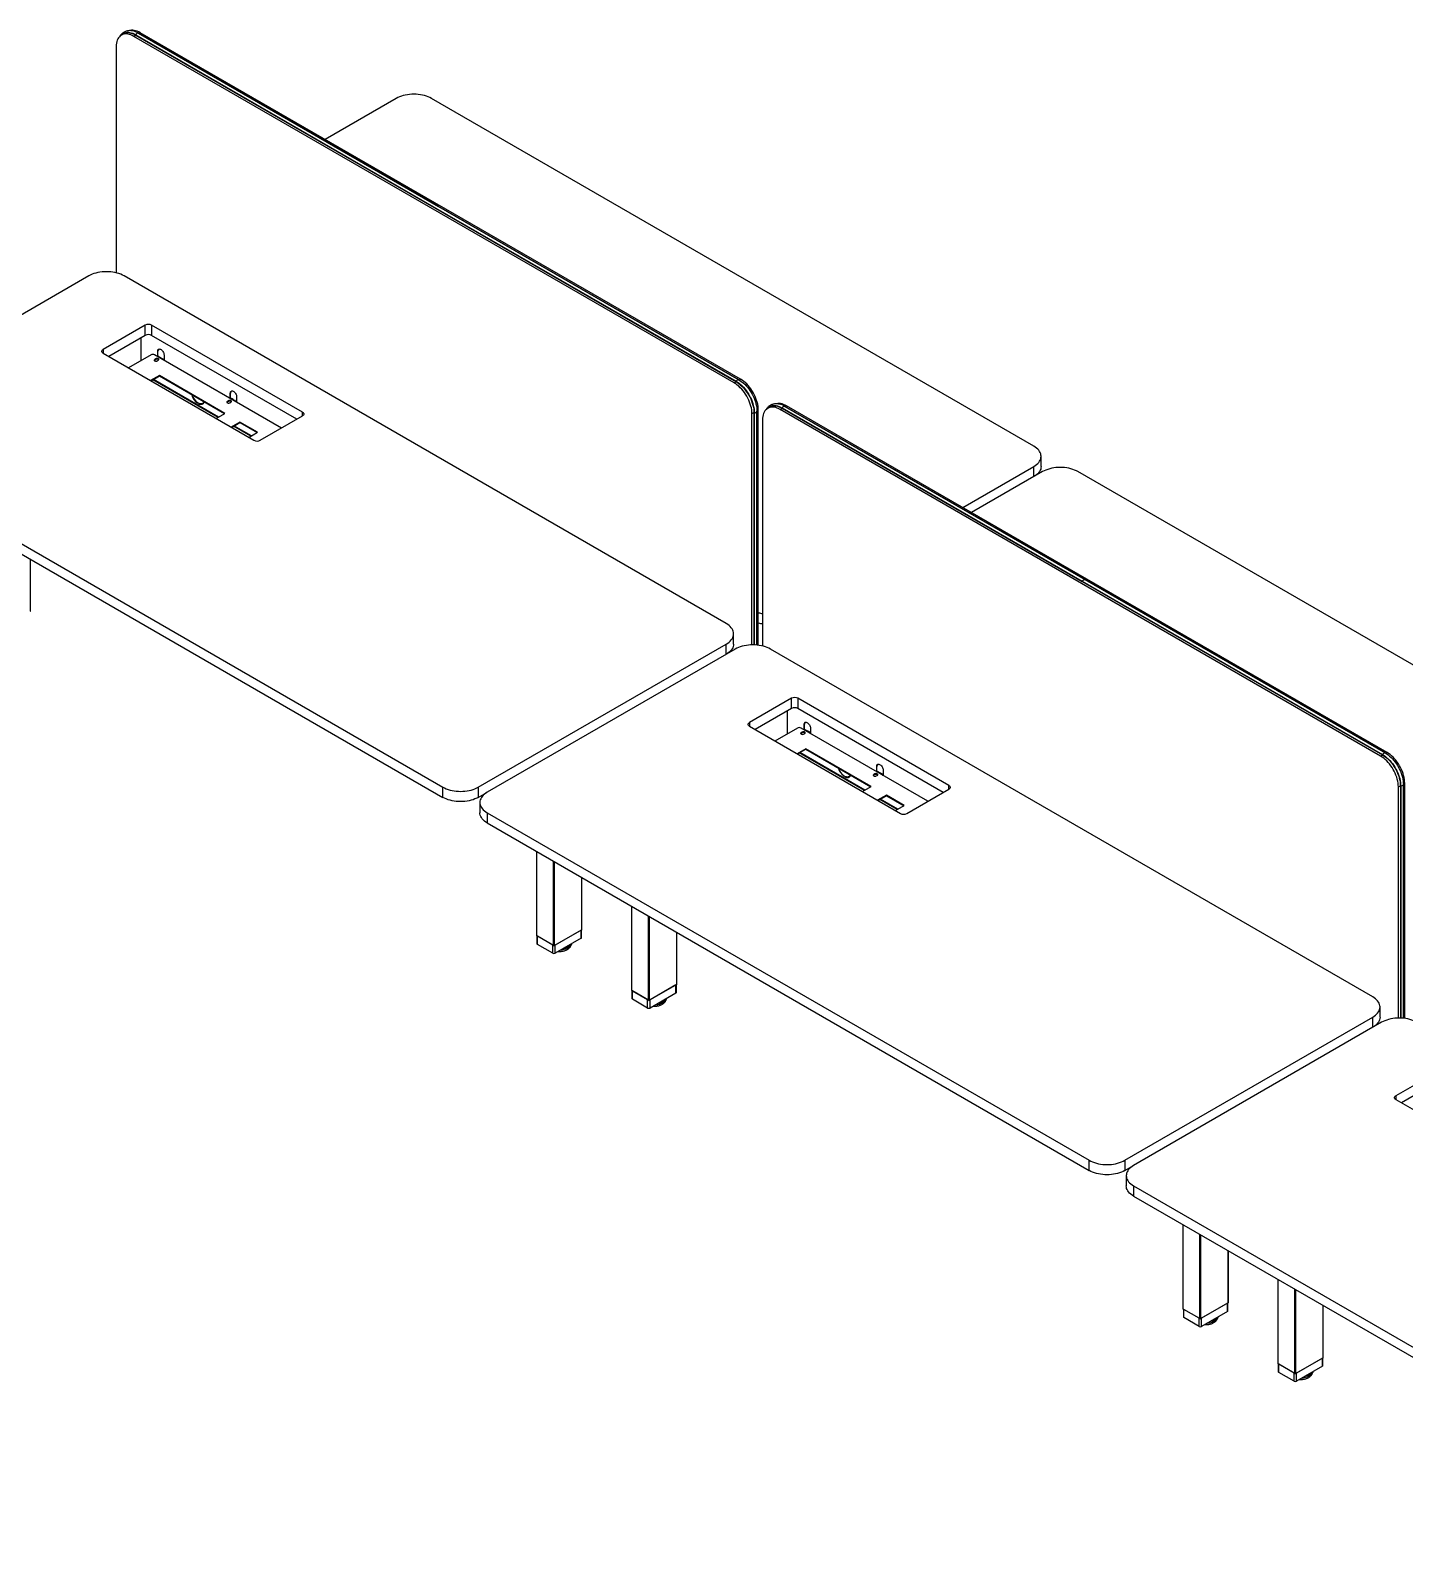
# Model space of a CAD drawing. Header units: millimetres. Extents: x -429 to 10261, y -321 to 5396.
# Drawn here: x 5662 to 8406, y 312 to 3333 of the extents above; entities that cross this region are included whole.
import ezdxf

# ---------------------------------------------------------------- set-up
doc = ezdxf.new("R2010")
doc.units = ezdxf.units.MM
doc.header["$LTSCALE"] = 100

msp = doc.modelspace()

# ---------------------------------------------------------------- linework, layer by layer
at = {"color": 7, "linetype": 'Continuous', "lineweight": -3}
for p, q in [((5848.99, 3326.22), (5844.04, 3323.36)), ((5872.57, 3323.74), (6471.84, 2977.79)), ((5872.57, 3323.74), (5872.57, 3323.5)), ((5872.57, 3323.5), (6471.84, 2977.55)), ((5872.74, 3324.19), (6472.01, 2978.23)), ((5878.06, 3327.26), (6477.34, 2981.31)), ((6477.4, 2981.29), (5878.13, 3327.24)), ((5879.08, 3326.69), (5881.76, 3328.23)), ((7080.31, 2636.33), (5881.76, 3328.23)), ((5833.68, 3300.47), (5833.68, 2848.78)), ((5869.04, 3320.89), (5873.01, 3323.18)), ((7067.58, 2628.98), (5869.04, 3320.89)), ((5872.61, 3323.41), (6471.89, 2977.45)), ((6392.65, 3196.92), (6250.94, 3115.11)), ((7665.44, 2502.97), (6463.36, 3196.92)), ((6471.84, 2977.79), (7071.12, 2631.84)), ((6471.84, 2977.55), (7071.12, 2631.59)), ((6471.89, 2977.45), (7071.16, 2631.5)), ((6472.01, 2978.23), (7071.28, 2632.28)), ((6477.34, 2981.31), (7076.61, 2635.35)), ((7076.67, 2635.33), (6477.4, 2981.29)), ((5778.88, 2842.6), (5283.91, 2556.86)), ((7051.67, 2148.65), (5849.59, 2842.6)), ((5891.66, 2744.43), (5807.52, 2695.85)), ((5891.66, 2724.01), (5818.83, 2681.97)), ((5891.66, 2724.01), (5891.66, 2744.43)), ((6205.62, 2570.53), (5904.39, 2744.43)), ((5904.39, 2744.43), (5904.39, 2724.01)), ((6194.3, 2556.65), (5904.39, 2724.01)), ((5807.52, 2695.85), (5807.52, 2688.5)), ((5882.68, 2718.83), (5882.68, 2673.18)), ((5882.97, 2718.99), (5882.97, 2673.35)), ((5917.12, 2692.57), (5916.55, 2692.25)), ((5916.55, 2682.51), (5916.55, 2692.25)), ((5917.12, 2682.5), (5917.12, 2692.57)), ((5807.52, 2688.5), (6108.75, 2514.61)), ((5903.33, 2685.1), (5858.37, 2659.15)), ((6163.61, 2538.93), (5910.4, 2685.1)), ((5912.88, 2677.14), (5910.76, 2675.92)), ((5910.76, 2675.1), (5912.88, 2676.33)), ((5910.76, 2675.1), (5910.76, 2675.92)), ((5912.88, 2676.33), (5912.88, 2677.14)), ((5916.34, 2682.41), (5915.71, 2682.04)), ((5915.71, 2673.06), (5917.83, 2674.29)), ((5916.34, 2682.41), (5918.11, 2681.39)), ((5918.91, 2681.47), (5917.14, 2682.49)), ((5919.52, 2680.57), (5918.11, 2681.39)), ((5919.52, 2680.57), (5921.65, 2679.35)), ((5922.45, 2679.43), (5920.32, 2680.65)), ((5923.06, 2678.53), (5921.65, 2679.35)), ((5923.06, 2678.53), (5925.18, 2677.31)), ((5925.98, 2677.39), (5923.86, 2678.61)), ((5926.59, 2676.49), (5925.18, 2677.31)), ((5926.59, 2676.49), (5928.36, 2675.47)), ((5929.16, 2675.55), (5927.39, 2676.57)), ((5927.73, 2675.1), (5928.36, 2675.47)), ((5928.29, 2674.78), (5928.36, 2674.82)), ((5928.36, 2674.82), (5928.36, 2675.47)), ((5928.36, 2674.82), (5928.93, 2674.49)), ((5928.93, 2674.49), (5929.28, 2674.69)), ((5929.28, 2674.29), (5928.93, 2674.49)), ((5929.28, 2684.9), (5929.28, 2674.29)), ((5919.92, 2643.69), (5902.54, 2633.65)), ((5903.24, 2633.24), (5919.92, 2642.87)), ((6037.01, 2560.24), (5906.9, 2635.35)), ((6038.14, 2560.9), (5908.03, 2636.01)), ((6050.74, 2568.17), (5919.92, 2643.69)), ((5919.92, 2642.87), (5919.92, 2643.69)), ((5919.92, 2642.87), (6050.03, 2567.76)), ((7067.58, 2628.98), (7071.61, 2631.31)), ((7071.12, 2631.84), (7071.12, 2631.59)), ((7071.12, 2631.84), (7071.5, 2631.61)), ((7077.6, 2634.76), (7080.31, 2636.33)), ((6061.3, 2598.73), (6060.66, 2598.36)), ((6061.3, 2598.73), (6063.07, 2597.71)), ((6062.08, 2608.89), (6061.51, 2608.57)), ((6061.51, 2598.83), (6061.51, 2608.57)), ((6062.08, 2598.82), (6062.08, 2608.89)), ((6063.87, 2597.79), (6062.1, 2598.81)), ((6074.24, 2601.22), (6074.24, 2590.6)), ((5996.46, 2588.58), (5996.46, 2589.39)), ((5997.87, 2588.58), (5997.87, 2587.76)), ((5997.87, 2587.76), (5998.44, 2588.09)), ((5998.44, 2588.3), (5998.44, 2588.09)), ((6005.81, 2587.88), (6006.8, 2587.31)), ((6006.16, 2588.07), (6006.73, 2588.4)), ((6033.35, 2558.13), (6050.74, 2568.17)), ((6057.83, 2593.46), (6055.71, 2592.24)), ((6055.71, 2591.42), (6057.83, 2592.64)), ((6055.71, 2591.42), (6055.71, 2592.24)), ((6057.83, 2592.64), (6057.83, 2593.46)), ((6060.66, 2589.38), (6062.78, 2590.6)), ((6064.48, 2596.89), (6063.07, 2597.71)), ((6064.48, 2596.89), (6066.6, 2595.67)), ((6067.4, 2595.74), (6065.28, 2596.97)), ((6068.02, 2594.85), (6066.6, 2595.67)), ((6068.02, 2594.85), (6070.14, 2593.62)), ((6070.94, 2593.7), (6068.82, 2594.93)), ((6071.55, 2592.81), (6070.14, 2593.62)), ((6071.55, 2592.81), (6073.32, 2591.79)), ((6074.12, 2591.87), (6072.35, 2592.89)), ((6072.68, 2591.42), (6073.32, 2591.79)), ((6073.25, 2591.09), (6073.32, 2591.13)), ((6073.32, 2591.13), (6073.32, 2591.79)), ((6073.32, 2591.13), (6073.89, 2590.81)), ((6073.89, 2590.81), (6074.24, 2591.01)), ((6074.24, 2590.6), (6073.89, 2590.81)), ((6205.62, 2563.18), (6205.62, 2570.53)), ((7102.94, 2567.74), (7106.96, 2570.07)), ((7106.91, 2569.58), (7106.91, 2106.05)), ((7107.18, 2569.38), (7106.97, 2569.5)), ((7106.97, 2569.5), (7106.97, 2106.05)), ((7107.17, 2570.42), (7107.18, 2569.38)), ((7107.18, 2569.38), (7107.18, 2106.05)), ((7107.65, 2569.3), (7107.65, 2106.03)), ((7112.96, 2573.53), (7115.67, 2575.09)), ((7112.97, 2572.37), (7112.97, 2105.68)), ((7112.98, 2105.68), (7112.98, 2572.44)), ((7115.67, 2105.38), (7115.67, 2575.09)), ((7139.46, 2581.25), (7134.51, 2578.39)), ((7159.51, 2575.91), (7163.48, 2578.21)), ((8358.05, 1884.01), (7159.51, 2575.91)), ((7163.04, 2578.77), (7762.31, 2232.82)), ((7163.04, 2578.77), (7163.04, 2578.53)), ((7163.04, 2578.53), (7762.31, 2232.57)), ((7163.08, 2578.43), (7762.36, 2232.48)), ((7163.21, 2579.21), (7762.48, 2233.26)), ((7168.53, 2582.29), (7767.8, 2236.33)), ((7767.87, 2236.31), (7168.6, 2582.27)), ((7169.55, 2581.71), (7172.23, 2583.26)), ((8370.78, 1891.36), (7172.23, 2583.26)), ((6080.79, 2550.82), (6063.4, 2540.78)), ((6064.11, 2540.37), (6080.79, 2550)), ((6102.42, 2522.49), (6067.77, 2542.49)), ((6103.55, 2523.14), (6068.9, 2543.14)), ((6116.14, 2530.41), (6080.79, 2550.82)), ((6080.79, 2550), (6080.79, 2550.82)), ((6080.79, 2550), (6115.44, 2530)), ((6121.47, 2514.61), (6205.62, 2563.18)), ((7102.94, 2106.06), (7102.94, 2567.74)), ((7124.15, 2555.5), (7124.15, 2103.81)), ((5283.91, 2516.04), (6485.99, 1822.09)), ((6098.76, 2520.37), (6116.14, 2530.41)), ((5283.91, 2495.62), (6485.99, 1801.68)), ((7680.09, 2462.15), (7680.09, 2482.56)), ((7523.73, 2380.35), (7665.44, 2462.15)), ((7683.12, 2451.95), (7541.41, 2370.14)), ((7665.44, 2441.74), (7665.44, 2462.15)), ((8955.91, 1758), (7753.83, 2451.95)), ((5662.65, 2173.68), (5662.65, 2276.98)), ((7767.8, 2236.33), (8367.08, 1890.38)), ((8367.14, 1890.36), (7767.87, 2236.31)), ((7762.31, 2232.82), (8361.59, 1886.87)), ((7762.31, 2232.82), (7762.31, 2232.57)), ((7762.31, 2232.57), (8361.59, 1886.62)), ((7762.36, 2232.48), (8361.63, 1886.53)), ((7762.48, 2233.26), (8361.75, 1887.31)), ((7066.32, 2107.83), (7066.32, 2128.24)), ((6556.7, 1822.09), (7051.67, 2107.83)), ((7069.35, 2097.63), (6574.38, 1811.88)), ((7051.67, 2087.42), (7051.67, 2107.83)), ((8342.14, 1403.68), (7140.06, 2097.63)), ((7182.13, 1999.45), (7097.99, 1950.88)), ((7182.13, 1979.04), (7182.13, 1999.45)), ((7496.09, 1825.56), (7194.86, 1999.45)), ((7194.86, 1999.45), (7194.86, 1979.04)), ((7182.13, 1979.04), (7109.3, 1937)), ((7173.15, 1973.86), (7173.15, 1928.21)), ((7173.44, 1974.02), (7173.44, 1928.37)), ((7484.77, 1811.68), (7194.86, 1979.04)), ((7097.99, 1950.88), (7097.99, 1943.53)), ((7097.99, 1943.53), (7399.22, 1769.63)), ((7193.8, 1940.13), (7148.84, 1914.17)), ((7454.08, 1793.96), (7200.87, 1940.13)), ((7206.81, 1937.44), (7206.18, 1937.07)), ((7206.81, 1937.44), (7208.58, 1936.42)), ((7207.59, 1947.6), (7207.02, 1947.28)), ((7207.02, 1937.54), (7207.02, 1947.28)), ((7207.59, 1937.53), (7207.59, 1947.6)), ((7209.38, 1936.49), (7207.61, 1937.52)), ((7209.99, 1935.6), (7208.58, 1936.42)), ((7209.99, 1935.6), (7212.12, 1934.37)), ((7212.91, 1934.45), (7210.79, 1935.68)), ((7213.53, 1933.56), (7212.12, 1934.37)), ((7216.45, 1932.41), (7214.33, 1933.64)), ((7219.75, 1939.93), (7219.75, 1929.31)), ((7203.35, 1932.17), (7201.23, 1930.95)), ((7201.23, 1930.13), (7203.35, 1931.35)), ((7201.23, 1930.13), (7201.23, 1930.95)), ((7203.35, 1931.35), (7203.35, 1932.17)), ((7206.18, 1928.09), (7208.3, 1929.31)), ((7213.53, 1933.56), (7215.65, 1932.33)), ((7217.06, 1931.52), (7215.65, 1932.33)), ((7217.06, 1931.52), (7218.83, 1930.5)), ((7219.63, 1930.58), (7217.86, 1931.6)), ((7218.2, 1930.13), (7218.83, 1930.5)), ((7218.76, 1929.8), (7218.83, 1929.84)), ((7218.83, 1929.84), (7218.83, 1930.5)), ((7218.83, 1929.84), (7219.4, 1929.52)), ((7219.4, 1929.52), (7219.75, 1929.72)), ((7219.75, 1929.31), (7219.4, 1929.52)), ((7210.39, 1898.71), (7193.01, 1888.68)), ((7193.71, 1888.27), (7210.39, 1897.9)), ((7327.48, 1815.27), (7197.37, 1890.38)), ((7328.61, 1815.93), (7198.5, 1891.03)), ((7341.21, 1823.2), (7210.39, 1898.71)), ((7210.39, 1897.9), (7210.39, 1898.71)), ((7210.39, 1897.9), (7340.5, 1822.79)), ((8358.05, 1884.01), (8362.08, 1886.33)), ((8361.59, 1886.87), (8361.59, 1886.62)), ((8361.59, 1886.87), (8361.97, 1886.64)), ((8368.07, 1889.79), (8370.78, 1891.36)), ((7286.93, 1843.6), (7286.93, 1844.42)), ((7288.34, 1843.6), (7288.34, 1842.79)), ((7288.34, 1842.79), (7288.91, 1843.11)), ((7288.91, 1843.33), (7288.91, 1843.11)), ((7296.63, 1843.1), (7297.2, 1843.43)), ((7348.3, 1848.49), (7346.18, 1847.26)), ((7346.18, 1846.45), (7348.3, 1847.67)), ((7346.18, 1846.45), (7346.18, 1847.26)), ((7348.3, 1847.67), (7348.3, 1848.49)), ((7351.77, 1853.75), (7351.13, 1853.39)), ((7351.13, 1844.41), (7353.25, 1845.63)), ((7351.77, 1853.75), (7353.54, 1852.73)), ((7352.55, 1863.92), (7351.98, 1863.59)), ((7351.98, 1853.85), (7351.98, 1863.59)), ((7352.55, 1853.85), (7352.55, 1863.92)), ((7354.34, 1852.81), (7352.57, 1853.83)), ((7354.95, 1851.92), (7353.54, 1852.73)), ((7354.95, 1851.92), (7357.07, 1850.69)), ((7357.87, 1850.77), (7355.75, 1852)), ((7358.49, 1849.88), (7357.07, 1850.69)), ((7358.49, 1849.88), (7360.61, 1848.65)), ((7361.41, 1848.73), (7359.29, 1849.96)), ((7362.02, 1847.84), (7360.61, 1848.65)), ((7362.02, 1847.84), (7363.79, 1846.81)), ((7364.59, 1846.89), (7362.82, 1847.91)), ((7363.15, 1846.45), (7363.79, 1846.81)), ((7363.72, 1846.12), (7363.79, 1846.16)), ((7363.79, 1846.16), (7363.79, 1846.81)), ((7363.79, 1846.16), (7364.36, 1845.83)), ((7364.36, 1845.83), (7364.71, 1846.04)), ((7364.71, 1845.63), (7364.36, 1845.83)), ((7364.71, 1856.25), (7364.71, 1845.63)), ((6485.99, 1801.68), (6485.99, 1822.09)), ((6556.7, 1822.09), (6556.7, 1801.68)), ((7296.28, 1842.91), (7297.27, 1842.33)), ((7323.82, 1813.16), (7341.21, 1823.2)), ((7411.94, 1769.63), (7496.09, 1818.21)), ((7496.09, 1818.21), (7496.09, 1825.56)), ((8393.41, 1822.77), (8397.43, 1825.1)), ((8393.41, 1361.09), (8393.41, 1822.77)), ((8397.38, 1824.61), (8397.38, 1361.08)), ((8397.65, 1824.4), (8397.44, 1824.53)), ((8397.44, 1824.53), (8397.44, 1361.08)), ((8397.64, 1825.44), (8397.65, 1824.4)), ((8397.65, 1824.4), (8397.65, 1361.07)), ((8398.12, 1824.33), (8398.12, 1361.06)), ((8403.43, 1828.55), (8406.14, 1830.12)), ((8403.44, 1827.4), (8403.44, 1360.71)), ((8403.45, 1360.71), (8403.45, 1827.47)), ((8406.14, 1360.41), (8406.14, 1830.12)), ((6556.7, 1801.68), (6573.93, 1811.62)), ((6559.73, 1791.47), (6559.73, 1771.06)), ((7371.26, 1805.85), (7353.87, 1795.81)), ((7354.58, 1795.4), (7371.26, 1805.03)), ((7392.89, 1777.51), (7358.24, 1797.52)), ((7394.02, 1778.17), (7359.37, 1798.17)), ((7406.61, 1785.44), (7371.26, 1805.85)), ((7371.26, 1805.03), (7371.26, 1805.85)), ((7371.26, 1805.03), (7405.91, 1785.03)), ((7389.23, 1775.4), (7406.61, 1785.44)), ((6574.38, 1771.06), (7776.46, 1077.12)), ((6574.38, 1771.06), (6574.38, 1750.65)), ((6574.38, 1750.65), (7776.46, 1056.7)), ((6672.93, 1693.75), (6672.93, 1525.86)), ((6673.37, 1525.25), (6673.37, 1693.5)), ((6706.6, 1506.06), (6706.6, 1674.32)), ((6708.73, 1506.06), (6708.73, 1673.09)), ((6763.17, 1537.49), (6763.17, 1641.66)), ((6763.61, 1538.1), (6763.61, 1641.41)), ((6862.44, 1584.36), (6862.44, 1416.46)), ((6862.87, 1415.85), (6862.87, 1584.1)), ((6896.11, 1396.66), (6896.11, 1564.92)), ((6898.23, 1396.66), (6898.23, 1563.69)), ((6706.6, 1506.06), (6673.37, 1525.25)), ((6673.76, 1525.02), (6673.76, 1509.53)), ((6705.19, 1506.88), (6674.78, 1524.43)), ((6674.78, 1508.1), (6674.78, 1524.43)), ((6763.17, 1537.49), (6708.73, 1506.06)), ((6761.76, 1536.68), (6710.14, 1506.88)), ((6761.76, 1520.35), (6710.14, 1490.55)), ((6761.76, 1520.35), (6761.76, 1536.68)), ((6762.78, 1521.77), (6762.78, 1537.27)), ((6952.68, 1428.09), (6952.68, 1532.26)), ((6953.12, 1428.71), (6953.12, 1532.01)), ((6705.19, 1490.55), (6674.78, 1508.1)), ((6705.19, 1490.55), (6705.19, 1506.88)), ((6710.14, 1490.55), (6710.14, 1506.88)), ((6952.68, 1428.09), (6898.23, 1396.66)), ((6951.26, 1427.28), (6899.64, 1397.48)), ((6951.26, 1410.95), (6951.26, 1427.28)), ((6952.29, 1412.38), (6952.29, 1427.87)), ((6896.11, 1396.66), (6862.87, 1415.85)), ((6863.26, 1415.62), (6863.26, 1400.13)), ((6894.69, 1397.48), (6864.29, 1415.03)), ((6864.29, 1398.7), (6864.29, 1415.03)), ((6894.69, 1381.15), (6864.29, 1398.7)), ((6894.69, 1381.15), (6894.69, 1397.48)), ((6951.26, 1410.95), (6899.64, 1381.15)), ((6899.64, 1381.15), (6899.64, 1397.48)), ((7847.17, 1077.12), (8342.14, 1362.86)), ((8342.14, 1342.45), (8342.14, 1362.86)), ((8356.79, 1362.86), (8356.79, 1383.27)), ((8359.82, 1352.65), (7864.85, 1066.91)), ((8472.6, 1254.48), (8388.46, 1205.9)), ((8472.6, 1234.07), (8399.77, 1192.02)), ((8388.46, 1205.9), (8388.46, 1198.56)), ((8388.46, 1198.56), (8689.69, 1024.66)), ((7776.46, 1056.7), (7776.46, 1077.12)), ((7847.17, 1077.12), (7847.17, 1056.7)), ((7847.17, 1056.7), (7864.4, 1066.65)), ((7850.2, 1046.5), (7850.2, 1026.09)), ((7864.85, 1026.09), (9066.93, 332.14)), ((7864.85, 1026.09), (7864.85, 1005.68)), ((7864.85, 1005.68), (9066.93, 311.73)), ((7963.4, 948.78), (7963.4, 780.89)), ((7963.84, 780.27), (7963.84, 948.53)), ((7997.07, 761.09), (7997.07, 929.34)), ((7999.2, 761.09), (7999.2, 928.12)), ((8053.64, 792.52), (8053.64, 896.69)), ((8054.08, 793.13), (8054.08, 896.43)), ((8152.91, 839.38), (8152.91, 671.49)), ((8153.34, 670.88), (8153.34, 839.13)), ((8186.58, 651.69), (8186.58, 819.94)), ((8188.7, 651.69), (8188.7, 818.72)), ((8053.64, 792.52), (7999.2, 761.09)), ((8052.23, 791.7), (8000.61, 761.9)), ((8052.23, 775.37), (8052.23, 791.7)), ((8053.25, 776.8), (8053.25, 792.3)), ((8243.15, 683.12), (8243.15, 787.29)), ((8243.59, 683.73), (8243.59, 787.03)), ((7997.07, 761.09), (7963.84, 780.27)), ((7964.23, 780.05), (7964.23, 764.56)), ((7995.66, 761.9), (7965.25, 779.46)), ((7965.25, 763.13), (7965.25, 779.46)), ((7995.66, 745.57), (7965.25, 763.13)), ((7995.66, 745.57), (7995.66, 761.9)), ((8052.23, 775.37), (8000.61, 745.57)), ((8000.61, 745.57), (8000.61, 761.9)), ((8186.58, 651.69), (8153.34, 670.88)), ((8153.73, 670.65), (8153.73, 655.16)), ((8185.16, 652.51), (8154.76, 670.06)), ((8154.76, 653.73), (8154.76, 670.06)), ((8243.15, 683.12), (8188.7, 651.69)), ((8241.73, 682.3), (8190.11, 652.51)), ((8241.73, 665.97), (8190.11, 636.18)), ((8241.73, 665.97), (8241.73, 682.3)), ((8242.76, 667.4), (8242.76, 682.9)), ((8185.16, 636.18), (8154.76, 653.73)), ((8185.16, 636.18), (8185.16, 652.51)), ((8190.11, 636.18), (8190.11, 652.51))]:
    msp.add_line(p, q, dxfattribs=at)
at = {"color": 7, "linetype": 'Continuous', "lineweight": -3, "flags": 128}
for points in [[(5869.04, 3320.89), (5865.95, 3322.51), (5862.9, 3323.81), (5859.89, 3324.78), (5856.94, 3325.4), (5854.09, 3325.69), (5851.36, 3325.62), (5848.76, 3325.21), (5846.31, 3324.45), (5844.04, 3323.36), (5841.95, 3321.94), (5840.08, 3320.2), (5838.42, 3318.15), (5836.99, 3315.81), (5835.81, 3313.2), (5834.89, 3310.34), (5834.22, 3307.25), (5833.82, 3303.95), (5833.68, 3300.47)], [(5842.3, 3322.21), (5843.03, 3323.04), (5844.95, 3324.82), (5847.07, 3326.27), (5849.39, 3327.38), (5851.89, 3328.15), (5854.54, 3328.57), (5857.33, 3328.64), (5860.24, 3328.35), (5863.24, 3327.71), (5866.31, 3326.73), (5869.43, 3325.4), (5872.57, 3323.74)], [(5843.32, 3322.93), (5845.11, 3324.56), (5847.22, 3326.01), (5849.53, 3327.12), (5852.01, 3327.88), (5854.65, 3328.3), (5857.42, 3328.37), (5860.31, 3328.08), (5863.29, 3327.44), (5866.35, 3326.46), (5869.45, 3325.15), (5872.57, 3323.5)], [(5845.71, 3324.33), (5847.32, 3325.78), (5847.55, 3325.97)], [(5847.01, 3325.08), (5847.7, 3325.66), (5849.51, 3326.92)], [(5848.99, 3326.22), (5851.26, 3327.31), (5853.7, 3328.07)], [(5849.01, 3327.71), (5850.4, 3328.23), (5852.85, 3328.83), (5855.43, 3329.12), (5858.13, 3329.08), (5860.93, 3328.73), (5863.81, 3328.06), (5866.75, 3327.07), (5869.74, 3325.78), (5872.74, 3324.19)], [(5881.76, 3328.23), (5878.68, 3329.86), (5875.62, 3331.16), (5872.61, 3332.13), (5869.67, 3332.75), (5866.82, 3333.03), (5864.09, 3332.97), (5861.49, 3332.56), (5860.58, 3332.32)], [(5878.13, 3327.24), (5878.1, 3327.25), (5878.06, 3327.26)], [(6463.36, 3196.92), (6460.14, 3198.62), (6456.68, 3200.15), (6453, 3201.51), (6449.14, 3202.67), (6445.11, 3203.63), (6440.95, 3204.39), (6436.69, 3204.94), (6432.36, 3205.26), (6428, 3205.37), (6423.65, 3205.26), (6419.32, 3204.94), (6415.06, 3204.39), (6410.9, 3203.63), (6406.87, 3202.67), (6403, 3201.51), (6399.33, 3200.15), (6395.86, 3198.62), (6392.65, 3196.92)], [(5849.59, 2842.6), (5846.38, 2844.3), (5842.91, 2845.83), (5839.24, 2847.19), (5835.37, 2848.35), (5831.34, 2849.31), (5827.18, 2850.07), (5822.92, 2850.61), (5818.59, 2850.94), (5814.24, 2851.05), (5809.88, 2850.94), (5805.55, 2850.61), (5801.29, 2850.07), (5797.13, 2849.31), (5793.1, 2848.35), (5789.24, 2847.19), (5785.56, 2845.83), (5782.1, 2844.3), (5778.88, 2842.6)], [(5807.52, 2688.5), (5806.4, 2689.29), (5805.57, 2690.19), (5805.06, 2691.16), (5804.88, 2692.18), (5805.06, 2693.19), (5805.57, 2694.16), (5806.4, 2695.06), (5807.52, 2695.85)], [(5916.55, 2692.25), (5916.69, 2693.7), (5917.1, 2694.92), (5917.77, 2695.87), (5918.66, 2696.49), (5919.74, 2696.78), (5920.95, 2696.7), (5922.25, 2696.27), (5923.58, 2695.5), (5924.88, 2694.43), (5926.1, 2693.1), (5927.18, 2691.58), (5928.07, 2689.92), (5928.73, 2688.21), (5929.14, 2686.51), (5929.28, 2684.9)], [(5910.76, 2675.92), (5910.06, 2675.34), (5909.74, 2674.67), (5909.85, 2673.97), (5910.36, 2673.33), (5911.22, 2672.83), (5912.32, 2672.54), (5913.54, 2672.48), (5914.71, 2672.66), (5915.71, 2673.06)], [(5909.8, 2674.08), (5910.06, 2674.53), (5910.76, 2675.1)], [(5917.83, 2674.29), (5918.52, 2674.86), (5918.84, 2675.54), (5918.73, 2676.24), (5918.22, 2676.87), (5917.36, 2677.37), (5916.26, 2677.67), (5915.05, 2677.73), (5913.87, 2677.55), (5912.88, 2677.14)], [(5912.88, 2676.33), (5913.87, 2676.73), (5915.05, 2676.91), (5916.26, 2676.85), (5917.36, 2676.55), (5918.22, 2676.06), (5918.73, 2675.42), (5918.78, 2675.31)], [(5917.69, 2676.24), (5916.64, 2676.7), (5915.92, 2676.89)], [(5918.77, 2675.28), (5918.48, 2675.64), (5917.69, 2676.24)], [(5918.56, 2674.9), (5918.48, 2674.99), (5917.69, 2675.59)], [(7102.94, 2567.74), (7102.8, 2571.38), (7102.4, 2575.14), (7101.73, 2579.01), (7100.81, 2582.94), (7099.63, 2586.91), (7098.2, 2590.89), (7096.54, 2594.85), (7094.67, 2598.76), (7092.58, 2602.59), (7090.31, 2606.31), (7087.86, 2609.89), (7085.26, 2613.31), (7082.52, 2616.53), (7079.67, 2619.54), (7076.73, 2622.31), (7073.72, 2624.82), (7070.66, 2627.05), (7067.58, 2628.98)], [(7071.12, 2631.59), (7074.24, 2629.63), (7077.34, 2627.37), (7080.4, 2624.83), (7083.38, 2622.02), (7086.27, 2618.97), (7089.04, 2615.7), (7091.68, 2612.24), (7094.16, 2608.6), (7096.47, 2604.83), (7098.58, 2600.95), (7100.48, 2596.99), (7102.17, 2592.97), (7103.61, 2588.93), (7104.81, 2584.91), (7105.75, 2580.92), (7106.42, 2577), (7106.83, 2573.19), (7106.97, 2569.5)], [(7071.28, 2632.28), (7074.29, 2630.4), (7077.27, 2628.25), (7080.21, 2625.84), (7083.09, 2623.19), (7085.89, 2620.31), (7088.59, 2617.23), (7091.17, 2613.96), (7093.62, 2610.53), (7095.91, 2606.97), (7098.04, 2603.29), (7099.98, 2599.52), (7101.73, 2595.68), (7103.26, 2591.81), (7104.58, 2587.93), (7105.68, 2584.07), (7106.53, 2580.25), (7107.15, 2576.5), (7107.52, 2572.84), (7107.65, 2569.3)], [(7071.5, 2631.61), (7074.26, 2629.87), (7077.38, 2627.59), (7080.45, 2625.03), (7083.45, 2622.21), (7086.36, 2619.14), (7089.15, 2615.85), (7091.8, 2612.37), (7094.3, 2608.71), (7096.62, 2604.92), (7098.74, 2601.01), (7100.66, 2597.03), (7102.35, 2592.99), (7103.8, 2588.93), (7105.01, 2584.87), (7105.95, 2580.86), (7106.63, 2576.92), (7107.04, 2573.08), (7107.17, 2570.42)], [(7076.61, 2635.35), (7079.61, 2633.48), (7082.59, 2631.33), (7085.53, 2628.92), (7088.41, 2626.26), (7091.21, 2623.39), (7093.91, 2620.3), (7096.5, 2617.04), (7098.94, 2613.61), (7101.24, 2610.04), (7103.36, 2606.36), (7105.3, 2602.59), (7107.05, 2598.76), (7108.59, 2594.89), (7109.91, 2591.01), (7111, 2587.14), (7111.86, 2583.32), (7112.47, 2579.57), (7112.85, 2575.91), (7112.97, 2572.37)], [(7076.67, 2635.33), (7076.64, 2635.34), (7076.61, 2635.35)], [(7115.67, 2575.09), (7115.53, 2578.73), (7115.13, 2582.49), (7114.46, 2586.35), (7113.53, 2590.29), (7112.35, 2594.26), (7110.93, 2598.24), (7109.27, 2602.2), (7107.39, 2606.11), (7105.31, 2609.94), (7103.04, 2613.66), (7100.59, 2617.24), (7097.99, 2620.65), (7095.25, 2623.88), (7092.4, 2626.89), (7089.46, 2629.65), (7086.45, 2632.16), (7083.39, 2634.39), (7080.31, 2636.33)], [(6061.51, 2608.57), (6061.65, 2610.01), (6062.06, 2611.24), (6062.73, 2612.18), (6063.62, 2612.81), (6064.69, 2613.09), (6065.91, 2613.02), (6067.21, 2612.58), (6068.54, 2611.82), (6069.84, 2610.75), (6071.06, 2609.42), (6072.13, 2607.9), (6073.02, 2606.24), (6073.69, 2604.52), (6074.1, 2602.83), (6074.24, 2601.22)], [(5993.59, 2591.62), (5995.07, 2590.31), (5996.46, 2589.28)], [(6009.01, 2591.44), (6008.37, 2590.23), (6007.38, 2588.99), (6006.16, 2588.07), (6004.76, 2587.48), (6003.19, 2587.24), (6001.5, 2587.34), (5999.71, 2587.79), (5997.87, 2588.58)], [(5997.87, 2587.76), (5999.82, 2586.92), (6001.72, 2586.44), (6003.51, 2586.32), (6005.18, 2586.58), (6006.66, 2587.21), (6007.95, 2588.18), (6009, 2589.49), (6009.76, 2591)], [(6055.71, 2592.24), (6055.02, 2591.66), (6054.7, 2590.98), (6054.81, 2590.28), (6055.32, 2589.65), (6056.18, 2589.15), (6057.28, 2588.86), (6058.49, 2588.79), (6059.67, 2588.98), (6060.66, 2589.38)], [(6054.76, 2590.4), (6055.02, 2590.84), (6055.71, 2591.42)], [(6062.78, 2590.6), (6063.48, 2591.18), (6063.8, 2591.86), (6063.69, 2592.56), (6063.18, 2593.19), (6062.32, 2593.69), (6061.21, 2593.98), (6060, 2594.05), (6058.83, 2593.86), (6057.83, 2593.46)], [(6057.83, 2592.64), (6058.83, 2593.05), (6060, 2593.23), (6061.21, 2593.17), (6062.32, 2592.87), (6063.18, 2592.37), (6063.69, 2591.74), (6063.74, 2591.62)], [(6062.64, 2592.56), (6061.6, 2593.02), (6060.88, 2593.21)], [(6063.73, 2591.6), (6063.43, 2591.96), (6062.64, 2592.56)], [(6063.51, 2591.22), (6063.43, 2591.31), (6062.64, 2591.91)], [(6205.62, 2570.53), (6206.74, 2569.74), (6207.57, 2568.85), (6208.08, 2567.87), (6208.26, 2566.86), (6208.08, 2565.84), (6207.57, 2564.87), (6206.74, 2563.97), (6205.62, 2563.18)], [(7112.98, 2572.44), (7112.98, 2572.41), (7112.97, 2572.37)], [(7159.51, 2575.91), (7156.42, 2577.54), (7153.37, 2578.84), (7150.36, 2579.81), (7147.41, 2580.43), (7144.56, 2580.71), (7141.83, 2580.65), (7139.23, 2580.24), (7136.78, 2579.48), (7134.51, 2578.39), (7132.42, 2576.97), (7130.54, 2575.22), (7128.89, 2573.18), (7127.46, 2570.84), (7126.28, 2568.23), (7125.36, 2565.37), (7124.69, 2562.28), (7124.29, 2558.98), (7124.15, 2555.5)], [(7132.77, 2577.24), (7133.5, 2578.07), (7135.42, 2579.84), (7137.54, 2581.3), (7139.86, 2582.41), (7142.36, 2583.18), (7145.01, 2583.6), (7147.8, 2583.67), (7150.71, 2583.38), (7153.71, 2582.74), (7156.78, 2581.75), (7159.9, 2580.43), (7163.04, 2578.77)], [(7133.79, 2577.95), (7135.58, 2579.59), (7137.69, 2581.04), (7140, 2582.14), (7142.48, 2582.91), (7145.12, 2583.33), (7147.89, 2583.39), (7150.78, 2583.11), (7153.76, 2582.47), (7156.82, 2581.49), (7159.92, 2580.17), (7163.04, 2578.53)], [(7136.18, 2579.35), (7137.79, 2580.81), (7138.02, 2580.99)], [(7137.48, 2580.1), (7138.17, 2580.69), (7139.98, 2581.95)], [(7139.46, 2581.25), (7141.73, 2582.34), (7144.17, 2583.09)], [(7139.48, 2582.74), (7140.87, 2583.25), (7143.32, 2583.86), (7145.9, 2584.14), (7148.6, 2584.11), (7151.4, 2583.76), (7154.28, 2583.08), (7157.22, 2582.1), (7160.21, 2580.8), (7163.21, 2579.21)], [(7172.23, 2583.26), (7169.15, 2584.89), (7166.09, 2586.19), (7163.08, 2587.15), (7160.14, 2587.78), (7157.29, 2588.06), (7154.56, 2588), (7151.96, 2587.58), (7151.05, 2587.35)], [(7168.6, 2582.27), (7168.57, 2582.28), (7168.53, 2582.29)], [(7665.44, 2462.15), (7668.39, 2464.01), (7671.04, 2466.01), (7673.39, 2468.13), (7675.4, 2470.36), (7677.07, 2472.69), (7678.38, 2475.09), (7679.33, 2477.55), (7679.9, 2480.05), (7680.09, 2482.56), (7679.9, 2485.08), (7679.33, 2487.58), (7678.38, 2490.03), (7677.07, 2492.44), (7675.4, 2494.76), (7673.39, 2497), (7671.04, 2499.12), (7668.39, 2501.12), (7665.44, 2502.97)], [(7680.09, 2462.15), (7679.9, 2459.63), (7679.33, 2457.14), (7678.38, 2454.68), (7677.07, 2452.28), (7675.4, 2449.95), (7673.39, 2447.72), (7671.04, 2445.59), (7668.39, 2443.6), (7665.89, 2442)], [(7753.83, 2451.95), (7750.61, 2453.65), (7747.15, 2455.18), (7743.47, 2456.53), (7739.61, 2457.7), (7735.58, 2458.66), (7731.42, 2459.42), (7727.16, 2459.96), (7722.83, 2460.29), (7718.47, 2460.4), (7714.12, 2460.29), (7709.79, 2459.96), (7705.53, 2459.42), (7701.37, 2458.66), (7697.34, 2457.7), (7693.47, 2456.53), (7689.8, 2455.18), (7686.33, 2453.65), (7683.12, 2451.95)], [(7767.87, 2236.31), (7767.84, 2236.33), (7767.8, 2236.33)], [(7051.67, 2107.83), (7054.62, 2109.69), (7057.27, 2111.69), (7059.62, 2113.81), (7061.63, 2116.04), (7063.3, 2118.37), (7064.61, 2120.77), (7065.56, 2123.23), (7066.13, 2125.73), (7066.32, 2128.24), (7066.13, 2130.76), (7065.56, 2133.25), (7064.61, 2135.71), (7063.3, 2138.11), (7061.63, 2140.44), (7059.62, 2142.67), (7057.27, 2144.8), (7054.62, 2146.8), (7051.67, 2148.65)], [(7066.32, 2107.83), (7066.13, 2105.31), (7065.56, 2102.82), (7064.61, 2100.36), (7063.3, 2097.96), (7061.63, 2095.63), (7059.62, 2093.4), (7057.27, 2091.27), (7054.62, 2089.27), (7052.12, 2087.68)], [(7140.06, 2097.63), (7136.84, 2099.33), (7133.38, 2100.86), (7129.71, 2102.21), (7125.84, 2103.38), (7121.81, 2104.34), (7117.65, 2105.1), (7113.39, 2105.64), (7109.06, 2105.97), (7104.71, 2106.08), (7100.35, 2105.97), (7096.02, 2105.64), (7091.76, 2105.1), (7087.6, 2104.34), (7083.57, 2103.38), (7079.71, 2102.21), (7076.03, 2100.86), (7072.57, 2099.33), (7069.35, 2097.63)], [(7097.99, 1943.53), (7096.87, 1944.32), (7096.04, 1945.22), (7095.52, 1946.19), (7095.35, 1947.2), (7095.52, 1948.22), (7096.04, 1949.19), (7096.87, 1950.09), (7097.99, 1950.88)], [(7207.02, 1947.28), (7207.16, 1948.72), (7207.57, 1949.95), (7208.24, 1950.89), (7209.13, 1951.52), (7210.21, 1951.8), (7211.42, 1951.73), (7212.72, 1951.29), (7214.05, 1950.53), (7215.35, 1949.46), (7216.57, 1948.13), (7217.65, 1946.6), (7218.54, 1944.95), (7219.2, 1943.23), (7219.61, 1941.54), (7219.75, 1939.93)], [(7201.23, 1930.95), (7200.53, 1930.37), (7200.21, 1929.69), (7200.32, 1928.99), (7200.83, 1928.36), (7201.69, 1927.86), (7202.79, 1927.57), (7204.01, 1927.5), (7205.18, 1927.69), (7206.18, 1928.09)], [(7200.27, 1929.11), (7200.53, 1929.55), (7201.23, 1930.13)], [(7208.3, 1929.31), (7208.99, 1929.89), (7209.31, 1930.57), (7209.2, 1931.26), (7208.69, 1931.9), (7207.83, 1932.4), (7206.73, 1932.69), (7205.52, 1932.75), (7204.34, 1932.57), (7203.35, 1932.17)], [(7203.35, 1931.35), (7204.34, 1931.76), (7205.52, 1931.94), (7206.73, 1931.88), (7207.83, 1931.58), (7208.69, 1931.08), (7209.2, 1930.45), (7209.25, 1930.33)], [(7208.16, 1931.27), (7207.11, 1931.73), (7206.39, 1931.92)], [(7209.24, 1930.31), (7208.95, 1930.67), (7208.16, 1931.27)], [(7209.03, 1929.93), (7208.95, 1930.02), (7208.16, 1930.62)], [(8393.41, 1822.77), (8393.27, 1826.41), (8392.87, 1830.17), (8392.2, 1834.03), (8391.28, 1837.97), (8390.1, 1841.94), (8388.67, 1845.92), (8387.01, 1849.88), (8385.14, 1853.79), (8383.05, 1857.62), (8380.78, 1861.34), (8378.33, 1864.92), (8375.73, 1868.33), (8372.99, 1871.56), (8370.14, 1874.57), (8367.2, 1877.33), (8364.19, 1879.84), (8361.13, 1882.07), (8358.05, 1884.01)], [(8361.59, 1886.62), (8364.71, 1884.66), (8367.81, 1882.4), (8370.87, 1879.85), (8373.85, 1877.05), (8376.74, 1874), (8379.51, 1870.73), (8382.15, 1867.26), (8384.63, 1863.63), (8386.94, 1859.86), (8389.05, 1855.98), (8390.95, 1852.01), (8392.64, 1848), (8394.08, 1843.96), (8395.28, 1839.93), (8396.22, 1835.95), (8396.89, 1832.03), (8397.3, 1828.21), (8397.44, 1824.53)], [(8361.75, 1887.31), (8364.76, 1885.43), (8367.74, 1883.28), (8370.68, 1880.87), (8373.56, 1878.22), (8376.36, 1875.34), (8379.06, 1872.26), (8381.64, 1868.99), (8384.09, 1865.56), (8386.38, 1861.99), (8388.51, 1858.31), (8390.45, 1854.54), (8392.2, 1850.71), (8393.73, 1846.84), (8395.05, 1842.96), (8396.15, 1839.1), (8397, 1835.28), (8397.62, 1831.52), (8397.99, 1827.87), (8398.12, 1824.33)], [(8361.97, 1886.64), (8364.73, 1884.89), (8367.85, 1882.62), (8370.92, 1880.06), (8373.92, 1877.23), (8376.83, 1874.17), (8379.62, 1870.88), (8382.27, 1867.39), (8384.77, 1863.74), (8387.09, 1859.95), (8389.21, 1856.04), (8391.13, 1852.05), (8392.82, 1848.01), (8394.27, 1843.95), (8395.48, 1839.9), (8396.42, 1835.89), (8397.1, 1831.95), (8397.51, 1828.11), (8397.64, 1825.44)], [(8367.08, 1890.38), (8370.08, 1888.5), (8373.06, 1886.35), (8376, 1883.94), (8378.88, 1881.29), (8381.68, 1878.41), (8384.38, 1875.33), (8386.97, 1872.06), (8389.41, 1868.63), (8391.71, 1865.07), (8393.83, 1861.39), (8395.77, 1857.62), (8397.52, 1853.78), (8399.06, 1849.91), (8400.38, 1846.04), (8401.47, 1842.17), (8402.33, 1838.35), (8402.94, 1834.6), (8403.32, 1830.94), (8403.44, 1827.4)], [(8367.14, 1890.36), (8367.11, 1890.37), (8367.08, 1890.38)], [(8406.14, 1830.12), (8406, 1833.75), (8405.6, 1837.52), (8404.93, 1841.38), (8404, 1845.31), (8402.82, 1849.28), (8401.4, 1853.27), (8399.74, 1857.23), (8397.86, 1861.14), (8395.78, 1864.97), (8393.51, 1868.68), (8391.06, 1872.27), (8388.46, 1875.68), (8385.72, 1878.9), (8382.87, 1881.91), (8379.93, 1884.68), (8376.92, 1887.19), (8373.86, 1889.42), (8370.78, 1891.36)], [(7284.06, 1846.64), (7285.54, 1845.34), (7286.93, 1844.31)], [(7299.48, 1846.47), (7298.84, 1845.26), (7297.85, 1844.02), (7296.63, 1843.1), (7295.23, 1842.51), (7293.66, 1842.26), (7291.97, 1842.37), (7290.18, 1842.82), (7288.34, 1843.6)], [(7288.34, 1842.79), (7290.29, 1841.95), (7292.19, 1841.46), (7293.98, 1841.35), (7295.64, 1841.61), (7297.13, 1842.23), (7298.42, 1843.21), (7299.47, 1844.52), (7300.23, 1846.03)], [(7346.18, 1847.26), (7345.49, 1846.69), (7345.17, 1846.01), (7345.28, 1845.31), (7345.79, 1844.68), (7346.65, 1844.18), (7347.75, 1843.88), (7348.96, 1843.82), (7350.14, 1844), (7351.13, 1844.41)], [(7345.23, 1845.43), (7345.49, 1845.87), (7346.18, 1846.45)], [(7353.25, 1845.63), (7353.95, 1846.21), (7354.27, 1846.88), (7354.16, 1847.58), (7353.65, 1848.22), (7352.79, 1848.71), (7351.68, 1849.01), (7350.47, 1849.07), (7349.3, 1848.89), (7348.3, 1848.49)], [(7348.3, 1847.67), (7349.3, 1848.07), (7350.47, 1848.26), (7351.68, 1848.19), (7352.79, 1847.9), (7353.65, 1847.4), (7354.16, 1846.77), (7354.21, 1846.65)], [(7353.11, 1847.59), (7352.07, 1848.05), (7351.35, 1848.24)], [(7351.98, 1863.59), (7352.12, 1865.04), (7352.53, 1866.26), (7353.2, 1867.21), (7354.09, 1867.84), (7355.16, 1868.12), (7356.38, 1868.04), (7357.68, 1867.61), (7359.01, 1866.84), (7360.31, 1865.77), (7361.53, 1864.45), (7362.6, 1862.92), (7363.49, 1861.27), (7364.16, 1859.55), (7364.57, 1857.85), (7364.71, 1856.25)], [(7354.2, 1846.63), (7353.9, 1846.99), (7353.11, 1847.59)], [(7353.98, 1846.25), (7353.9, 1846.34), (7353.11, 1846.94)], [(6485.99, 1822.09), (6489.2, 1820.39), (6492.66, 1818.85), (6496.34, 1817.5), (6500.21, 1816.34), (6504.24, 1815.38), (6508.4, 1814.62), (6512.66, 1814.07), (6516.98, 1813.74), (6521.34, 1813.63), (6525.7, 1813.74), (6530.02, 1814.07), (6534.28, 1814.62), (6538.44, 1815.38), (6542.47, 1816.34), (6546.34, 1817.5), (6550.02, 1818.85), (6553.48, 1820.39), (6556.7, 1822.09)], [(7496.09, 1825.56), (7497.21, 1824.77), (7498.04, 1823.87), (7498.55, 1822.9), (7498.73, 1821.88), (7498.55, 1820.87), (7498.04, 1819.9), (7497.21, 1819), (7496.09, 1818.21)], [(8403.45, 1827.47), (8403.45, 1827.44), (8403.44, 1827.4)], [(6556.7, 1801.68), (6553.48, 1799.97), (6550.02, 1798.44), (6546.34, 1797.09), (6542.47, 1795.93), (6538.44, 1794.96), (6534.28, 1794.2), (6530.02, 1793.66), (6525.7, 1793.33), (6521.34, 1793.22), (6516.98, 1793.33), (6512.66, 1793.66), (6508.4, 1794.2), (6504.24, 1794.96), (6500.21, 1795.93), (6496.34, 1797.09), (6492.66, 1798.44), (6489.2, 1799.97), (6485.99, 1801.68)], [(6574.38, 1811.88), (6571.43, 1810.03), (6568.77, 1808.03), (6566.43, 1805.91), (6564.42, 1803.67), (6562.75, 1801.35), (6561.43, 1798.94), (6560.49, 1796.49), (6559.92, 1793.99), (6559.73, 1791.47), (6559.92, 1788.96), (6560.49, 1786.46), (6561.43, 1784), (6562.75, 1781.6), (6564.42, 1779.27), (6566.43, 1777.04), (6568.77, 1774.92), (6571.43, 1772.92), (6574.38, 1771.06)], [(6574.38, 1750.65), (6571.43, 1752.51), (6568.77, 1754.5), (6566.43, 1756.63), (6564.42, 1758.86), (6562.75, 1761.19), (6561.43, 1763.59), (6560.49, 1766.05), (6559.92, 1768.54), (6559.73, 1771.06)], [(6742.64, 1509.31), (6742.37, 1508.2), (6741.66, 1506.54), (6740.61, 1504.95), (6739.24, 1503.43), (6737.56, 1502.03), (6735.6, 1500.75), (6733.38, 1499.62), (6730.95, 1498.65), (6728.33, 1497.85), (6725.56, 1497.25), (6722.69, 1496.84), (6720.77, 1496.68)], [(6741.45, 1508.62), (6740.61, 1507.4), (6739.24, 1505.88), (6737.56, 1504.48), (6735.6, 1503.2), (6733.38, 1502.07), (6730.95, 1501.1), (6728.33, 1500.3), (6726.2, 1499.82)], [(6932.15, 1399.91), (6931.87, 1398.8), (6931.17, 1397.14), (6930.12, 1395.55), (6928.74, 1394.04), (6927.06, 1392.63), (6925.1, 1391.35), (6922.89, 1390.22), (6920.45, 1389.25), (6917.83, 1388.46), (6915.07, 1387.85), (6912.19, 1387.44), (6910.27, 1387.28)], [(6930.96, 1399.22), (6930.12, 1398), (6928.74, 1396.49), (6927.06, 1395.08), (6925.1, 1393.8), (6922.89, 1392.67), (6920.45, 1391.7), (6917.83, 1390.9), (6915.71, 1390.42)], [(8342.14, 1362.86), (8345.09, 1364.72), (8347.74, 1366.71), (8350.09, 1368.84), (8352.1, 1371.07), (8353.77, 1373.4), (8355.08, 1375.8), (8356.03, 1378.26), (8356.6, 1380.75), (8356.79, 1383.27), (8356.6, 1385.79), (8356.03, 1388.28), (8355.08, 1390.74), (8353.77, 1393.14), (8352.1, 1395.47), (8350.09, 1397.7), (8347.74, 1399.83), (8345.09, 1401.82), (8342.14, 1403.68)], [(8356.79, 1362.86), (8356.6, 1360.34), (8356.03, 1357.84), (8355.08, 1355.39), (8353.77, 1352.98), (8352.1, 1350.66), (8350.09, 1348.42), (8347.74, 1346.3), (8345.09, 1344.3), (8342.59, 1342.71)], [(8430.53, 1352.65), (8427.31, 1354.36), (8423.85, 1355.89), (8420.18, 1357.24), (8416.31, 1358.4), (8412.28, 1359.37), (8408.12, 1360.12), (8403.86, 1360.67), (8399.53, 1361), (8395.18, 1361.11), (8390.82, 1361), (8386.49, 1360.67), (8382.23, 1360.12), (8378.07, 1359.37), (8374.04, 1358.4), (8370.18, 1357.24), (8366.5, 1355.89), (8363.04, 1354.36), (8359.82, 1352.65)], [(8388.46, 1198.56), (8387.34, 1199.34), (8386.51, 1200.24), (8385.99, 1201.22), (8385.82, 1202.23), (8385.99, 1203.24), (8386.51, 1204.22), (8387.34, 1205.12), (8388.46, 1205.9)], [(7776.46, 1077.12), (7779.67, 1075.42), (7783.13, 1073.88), (7786.81, 1072.53), (7790.68, 1071.37), (7794.71, 1070.4), (7798.87, 1069.65), (7803.13, 1069.1), (7807.45, 1068.77), (7811.81, 1068.66), (7816.17, 1068.77), (7820.49, 1069.1), (7824.75, 1069.65), (7828.91, 1070.4), (7832.94, 1071.37), (7836.81, 1072.53), (7840.49, 1073.88), (7843.95, 1075.42), (7847.17, 1077.12)], [(7864.85, 1066.91), (7861.9, 1065.05), (7859.24, 1063.06), (7856.9, 1060.93), (7854.89, 1058.7), (7853.22, 1056.37), (7851.9, 1053.97), (7850.96, 1051.51), (7850.39, 1049.02), (7850.2, 1046.5), (7850.39, 1043.99), (7850.96, 1041.49), (7851.9, 1039.03), (7853.22, 1036.63), (7854.89, 1034.3), (7856.9, 1032.07), (7859.24, 1029.95), (7861.9, 1027.95), (7864.85, 1026.09)], [(7847.17, 1056.7), (7843.95, 1055), (7840.49, 1053.47), (7836.81, 1052.12), (7832.94, 1050.95), (7828.91, 1049.99), (7824.75, 1049.23), (7820.49, 1048.69), (7816.17, 1048.36), (7811.81, 1048.25), (7807.45, 1048.36), (7803.13, 1048.69), (7798.87, 1049.23), (7794.71, 1049.99), (7790.68, 1050.95), (7786.81, 1052.12), (7783.13, 1053.47), (7779.67, 1055), (7776.46, 1056.7)], [(7864.85, 1005.68), (7861.9, 1007.53), (7859.24, 1009.53), (7856.9, 1011.66), (7854.89, 1013.89), (7853.22, 1016.22), (7851.9, 1018.62), (7850.96, 1021.08), (7850.39, 1023.57), (7850.2, 1026.09)], [(8033.11, 764.34), (8032.84, 763.23), (8032.13, 761.57), (8031.08, 759.97), (8029.71, 758.46), (8028.03, 757.06), (8026.07, 755.78), (8023.85, 754.65), (8021.42, 753.68), (8018.8, 752.88), (8016.03, 752.28), (8013.16, 751.87), (8011.24, 751.71)], [(8031.92, 763.65), (8031.08, 762.42), (8029.71, 760.91), (8028.03, 759.51), (8026.07, 758.23), (8023.85, 757.1), (8021.42, 756.12), (8018.8, 755.33), (8016.67, 754.85)], [(8222.62, 654.94), (8222.34, 653.83), (8221.64, 652.17), (8220.59, 650.58), (8219.21, 649.06), (8217.53, 647.66), (8215.57, 646.38), (8213.36, 645.25), (8210.92, 644.28), (8208.3, 643.48), (8205.53, 642.88), (8202.66, 642.47), (8200.74, 642.31)], [(8221.43, 654.25), (8220.59, 653.03), (8219.21, 651.51), (8217.53, 650.11), (8215.57, 648.83), (8213.36, 647.7), (8210.92, 646.73), (8208.3, 645.93), (8206.18, 645.45)]]:
    msp.add_lwpolyline(points, dxfattribs=at)
at = {"color": 7, "linetype": 'Continuous', "lineweight": -3}
for centre, radius, start, end in [((5855.97, 3311.27), 17.86, 112.92482, 145.84037), ((5856.68, 3309.85), 18.47, 83.85377, 132.59793), ((5858.9, 3295.13), 37.41, 59.19192, 77.9383), ((5873.33, 3323.71), 0.763, 141.30471, 177.43), ((5872.67, 3323.49), 0.1, 174.19564, 234.49218), ((5878.25, 3320.78), 6.48, 91.67597, 148.31865), ((5898.03, 2732.14), 13.83, 62.60967, 117.39033), ((5898.03, 2711.73), 13.83, 62.60967, 117.39033), ((5921.71, 2693.02), 4.61, 130.56272, 185.49368), ((5906.87, 2678.28), 7.69, 62.60967, 117.39033), ((5914.27, 2668.9), 7.52, 62.97952, 101.60985), ((5916.81, 2681.75), 0.805, 65.69288, 125.61758), ((5918.55, 2680.85), 0.699, 350.78596, 129.20329), ((5919.99, 2679.92), 0.805, 65.69288, 125.61758), ((5922.09, 2678.81), 0.699, 350.78596, 129.20329), ((5923.53, 2677.88), 0.805, 65.69288, 125.61758), ((5925.62, 2676.76), 0.699, 350.78596, 129.20329), ((5927.06, 2675.84), 0.805, 65.69288, 125.61758), ((5928.81, 2674.9), 0.724, 49.73343, 128.49886), ((5928.58, 2674.55), 0.349, 350.78596, 129.20329), ((7071.88, 2631.8), 0.763, 141.30471, 177.43), ((7071.22, 2631.58), 0.1, 174.19564, 234.49218), ((7076.8, 2628.88), 6.48, 91.67597, 148.31865), ((6013.69, 2613.3), 30.14, 194.90276, 235.12809), ((6012.84, 2612.8), 28.57, 195.60819, 235.01787), ((6061.77, 2598.07), 0.805, 65.69288, 125.61758), ((6066.66, 2609.33), 4.61, 130.56272, 185.49368), ((6003.37, 2595.86), 9.21, 237.62188, 292.83499), ((6003.34, 2594.11), 6.65, 300.69767, 334.49512), ((6059.23, 2585.21), 7.52, 62.97952, 101.60985), ((6063.51, 2597.16), 0.699, 350.78596, 129.20329), ((6064.95, 2596.24), 0.805, 65.69288, 125.61758), ((6067.04, 2595.12), 0.699, 350.78596, 129.20329), ((6068.48, 2594.19), 0.805, 65.69288, 125.61758), ((6070.58, 2593.08), 0.699, 350.78596, 129.20329), ((6072.02, 2592.15), 0.805, 65.69288, 125.61758), ((6073.77, 2591.22), 0.724, 49.73343, 128.49886), ((6073.54, 2590.86), 0.349, 350.78596, 129.20329), ((7107.01, 2569.59), 0.1, 185.51136, 245.80878), ((7107.53, 2570.05), 0.763, 242.57351, 278.69449), ((7107.46, 2575.78), 6.48, 271.68015, 328.31448), ((7146.44, 2566.3), 17.86, 112.92482, 145.84037), ((7147.15, 2564.88), 18.47, 83.85377, 132.59793), ((7149.37, 2550.16), 37.41, 59.19192, 77.9383), ((7163.8, 2578.74), 0.763, 141.30471, 177.43), ((7163.14, 2578.52), 0.1, 174.19564, 234.49218), ((7168.72, 2575.81), 6.48, 91.67597, 148.31865), ((6115.11, 2526.89), 13.83, 242.60967, 297.39033), ((7767.99, 2229.86), 6.48, 91.67597, 148.31865), ((7763.08, 2232.78), 0.763, 141.30471, 177.43), ((7762.41, 2232.56), 0.1, 174.19564, 234.49218), ((5661.9, 2173.75), 0.754, 294.37466, 354.3052), ((7134.19, 2246.63), 78.62, 256.36927, 262.66136), ((7134.19, 2226.22), 78.62, 256.36927, 262.66136), ((7188.5, 1987.17), 13.83, 62.60967, 117.39033), ((7188.5, 1966.76), 13.83, 62.60967, 117.39033), ((7197.34, 1933.31), 7.69, 62.60967, 117.39033), ((7207.28, 1936.78), 0.805, 65.69288, 125.61758), ((7212.18, 1948.04), 4.61, 130.56272, 185.49368), ((7209.02, 1935.87), 0.699, 350.78596, 129.20329), ((7210.46, 1934.94), 0.805, 65.69288, 125.61758), ((7212.56, 1933.83), 0.699, 350.78596, 129.20329), ((7214, 1932.9), 0.805, 65.69288, 125.61758), ((7204.74, 1923.92), 7.52, 62.97952, 101.60985), ((7216.09, 1931.79), 0.699, 350.78596, 129.20329), ((7217.53, 1930.86), 0.805, 65.69288, 125.61758), ((7219.28, 1929.93), 0.724, 49.73343, 128.49886), ((7219.05, 1929.57), 0.349, 350.78596, 129.20329), ((8362.35, 1886.83), 0.763, 141.30471, 177.43), ((8361.69, 1886.61), 0.1, 174.19564, 234.49218), ((8367.27, 1883.91), 6.48, 91.67597, 148.31865), ((7304.16, 1868.33), 30.14, 194.90276, 235.12809), ((7303.31, 1867.83), 28.57, 195.60819, 235.01787), ((7293.84, 1850.89), 9.21, 237.62188, 292.83499), ((7293.81, 1849.14), 6.65, 300.69767, 334.49512), ((7349.7, 1840.24), 7.52, 62.97952, 101.60985), ((7352.24, 1853.1), 0.805, 65.69288, 125.61758), ((7357.13, 1864.36), 4.61, 130.56272, 185.49368), ((7353.98, 1852.19), 0.699, 350.78596, 129.20329), ((7355.42, 1851.26), 0.805, 65.69288, 125.61758), ((7357.51, 1850.15), 0.699, 350.78596, 129.20329), ((7358.95, 1849.22), 0.805, 65.69288, 125.61758), ((7361.05, 1848.11), 0.699, 350.78596, 129.20329), ((7362.49, 1847.18), 0.805, 65.69288, 125.61758), ((7364.24, 1846.25), 0.724, 49.73343, 128.49886), ((7364.01, 1845.89), 0.349, 350.78596, 129.20329), ((8397.48, 1824.62), 0.1, 185.51136, 245.80878), ((8398, 1825.08), 0.763, 242.57351, 278.69449), ((8397.93, 1830.8), 6.48, 271.68015, 328.31448), ((7405.58, 1781.92), 13.83, 242.60967, 297.39033), ((6673.68, 1525.93), 0.754, 185.6948, 245.62534), ((6761.03, 1521.95), 1.76, 294.37466, 354.3052), ((6762.86, 1538.18), 0.754, 294.37466, 354.3052), ((6675.51, 1509.7), 1.76, 185.6948, 245.62534), ((6707.67, 1495.32), 5.38, 242.60967, 297.39033), ((6707.67, 1508.11), 2.31, 242.60967, 297.39033), ((6952.37, 1428.78), 0.754, 294.37466, 354.3052), ((6863.19, 1416.53), 0.754, 185.6948, 245.62534), ((6865.02, 1400.3), 1.76, 185.6948, 245.62534), ((6897.17, 1398.71), 2.31, 242.60967, 297.39033), ((6950.54, 1412.55), 1.76, 294.37466, 354.3052), ((6897.17, 1385.92), 5.38, 242.60967, 297.39033), ((8053.33, 793.21), 0.754, 294.37466, 354.3052), ((7964.15, 780.96), 0.754, 185.6948, 245.62534), ((7965.98, 764.73), 1.76, 185.6948, 245.62534), ((7998.13, 763.14), 2.31, 242.60967, 297.39033), ((8051.5, 776.98), 1.76, 294.37466, 354.3052), ((7998.13, 750.35), 5.38, 242.60967, 297.39033), ((8153.66, 671.56), 0.754, 185.6948, 245.62534), ((8241.01, 667.58), 1.76, 294.37466, 354.3052), ((8242.84, 683.81), 0.754, 294.37466, 354.3052), ((8155.49, 655.33), 1.76, 185.6948, 245.62534), ((8187.64, 640.95), 5.38, 242.60967, 297.39033), ((8187.64, 653.74), 2.31, 242.60967, 297.39033)]:
    msp.add_arc(centre, radius, start, end, dxfattribs=at)
for points, knots in [([(5866.78, 3331.66), (5866.14, 3331.79), (5864.49, 3332.13), (5861.85, 3332.31), (5858.91, 3332.25), (5856.09, 3331.85), (5853.41, 3331.15), (5850.88, 3330.16), (5848.53, 3328.89), (5846.35, 3327.35), (5844.37, 3325.57), (5842.59, 3323.54), (5841.34, 3321.85), (5840.76, 3320.78), (5840.62, 3320.53)], [0, 0, 0, 0, 0.0610441, 0.1581022, 0.2534231, 0.3468173, 0.4383467, 0.5283091, 0.6171754, 0.7055162, 0.7937867, 0.8825386, 0.9723072, 1, 1, 1, 1]), ([(7157.25, 2586.69), (7156.61, 2586.82), (7154.95, 2587.16), (7152.32, 2587.34), (7149.38, 2587.28), (7146.56, 2586.88), (7143.88, 2586.18), (7141.35, 2585.19), (7139, 2583.92), (7136.82, 2582.38), (7134.84, 2580.6), (7133.06, 2578.57), (7131.81, 2576.88), (7131.23, 2575.81), (7131.09, 2575.56)], [0, 0, 0, 0, 0.0610441, 0.1581022, 0.2534231, 0.3468173, 0.4383467, 0.5283091, 0.6171754, 0.7055162, 0.7937867, 0.8825386, 0.9723072, 1, 1, 1, 1]), ([(6716.33, 1494.12), (6716.35, 1494.12), (6717.27, 1494.04), (6719.15, 1494.06), (6721.93, 1494.21), (6724.66, 1494.58), (6727.33, 1495.16), (6729.9, 1495.93), (6732.34, 1496.92), (6734.63, 1498.11), (6736.71, 1499.51), (6738.49, 1501.05), (6739.94, 1502.69), (6741.07, 1504.37), (6741.94, 1506.19), (6742.49, 1507.84), (6742.6, 1508.92), (6742.65, 1509.31)], [0, 0, 0, 0, 0.0009058, 0.0762422, 0.1516367, 0.2272185, 0.3031591, 0.3796351, 0.4567904, 0.5346761, 0.6131339, 0.6913643, 0.7602971, 0.8269326, 0.8915151, 0.9610374, 1, 1, 1, 1]), ([(6905.88, 1384.75), (6906.33, 1384.72), (6907.7, 1384.63), (6910.01, 1384.71), (6912.77, 1384.97), (6915.48, 1385.44), (6918.1, 1386.11), (6920.62, 1386.99), (6922.99, 1388.07), (6925.18, 1389.37), (6927.15, 1390.87), (6928.79, 1392.49), (6930.09, 1394.19), (6931.1, 1395.98), (6931.85, 1397.89), (6932.08, 1399.26), (6932.19, 1399.94)], [0, 0, 0, 0, 0.0367129, 0.112054, 0.1875206, 0.2632526, 0.3394315, 0.4162226, 0.4937354, 0.571937, 0.6503959, 0.728137, 0.7958084, 0.8612723, 0.9319152, 1, 1, 1, 1]), ([(8006.8, 749.15), (8006.82, 749.15), (8007.74, 749.07), (8009.62, 749.09), (8012.4, 749.24), (8015.13, 749.61), (8017.8, 750.18), (8020.37, 750.96), (8022.81, 751.95), (8025.1, 753.14), (8027.18, 754.54), (8028.96, 756.08), (8030.41, 757.72), (8031.54, 759.4), (8032.41, 761.21), (8032.96, 762.87), (8033.07, 763.95), (8033.12, 764.34)], [0, 0, 0, 0, 0.0009058, 0.0762422, 0.1516367, 0.2272185, 0.3031591, 0.3796351, 0.4567904, 0.5346761, 0.6131339, 0.6913643, 0.7602971, 0.8269326, 0.8915151, 0.9610374, 1, 1, 1, 1]), ([(8196.35, 639.77), (8196.8, 639.75), (8198.17, 639.66), (8200.48, 639.74), (8203.24, 640), (8205.95, 640.47), (8208.57, 641.14), (8211.09, 642.02), (8213.46, 643.1), (8215.65, 644.4), (8217.62, 645.89), (8219.26, 647.52), (8220.56, 649.22), (8221.57, 651.01), (8222.32, 652.92), (8222.55, 654.29), (8222.66, 654.97)], [0, 0, 0, 0, 0.0367129, 0.112054, 0.1875206, 0.2632526, 0.3394315, 0.4162226, 0.4937354, 0.571937, 0.6503959, 0.728137, 0.7958084, 0.8612723, 0.9319152, 1, 1, 1, 1])]:
    msp.add_open_spline(points, degree=3, knots=knots, dxfattribs=at)

doc.saveas('drawing.dxf')
